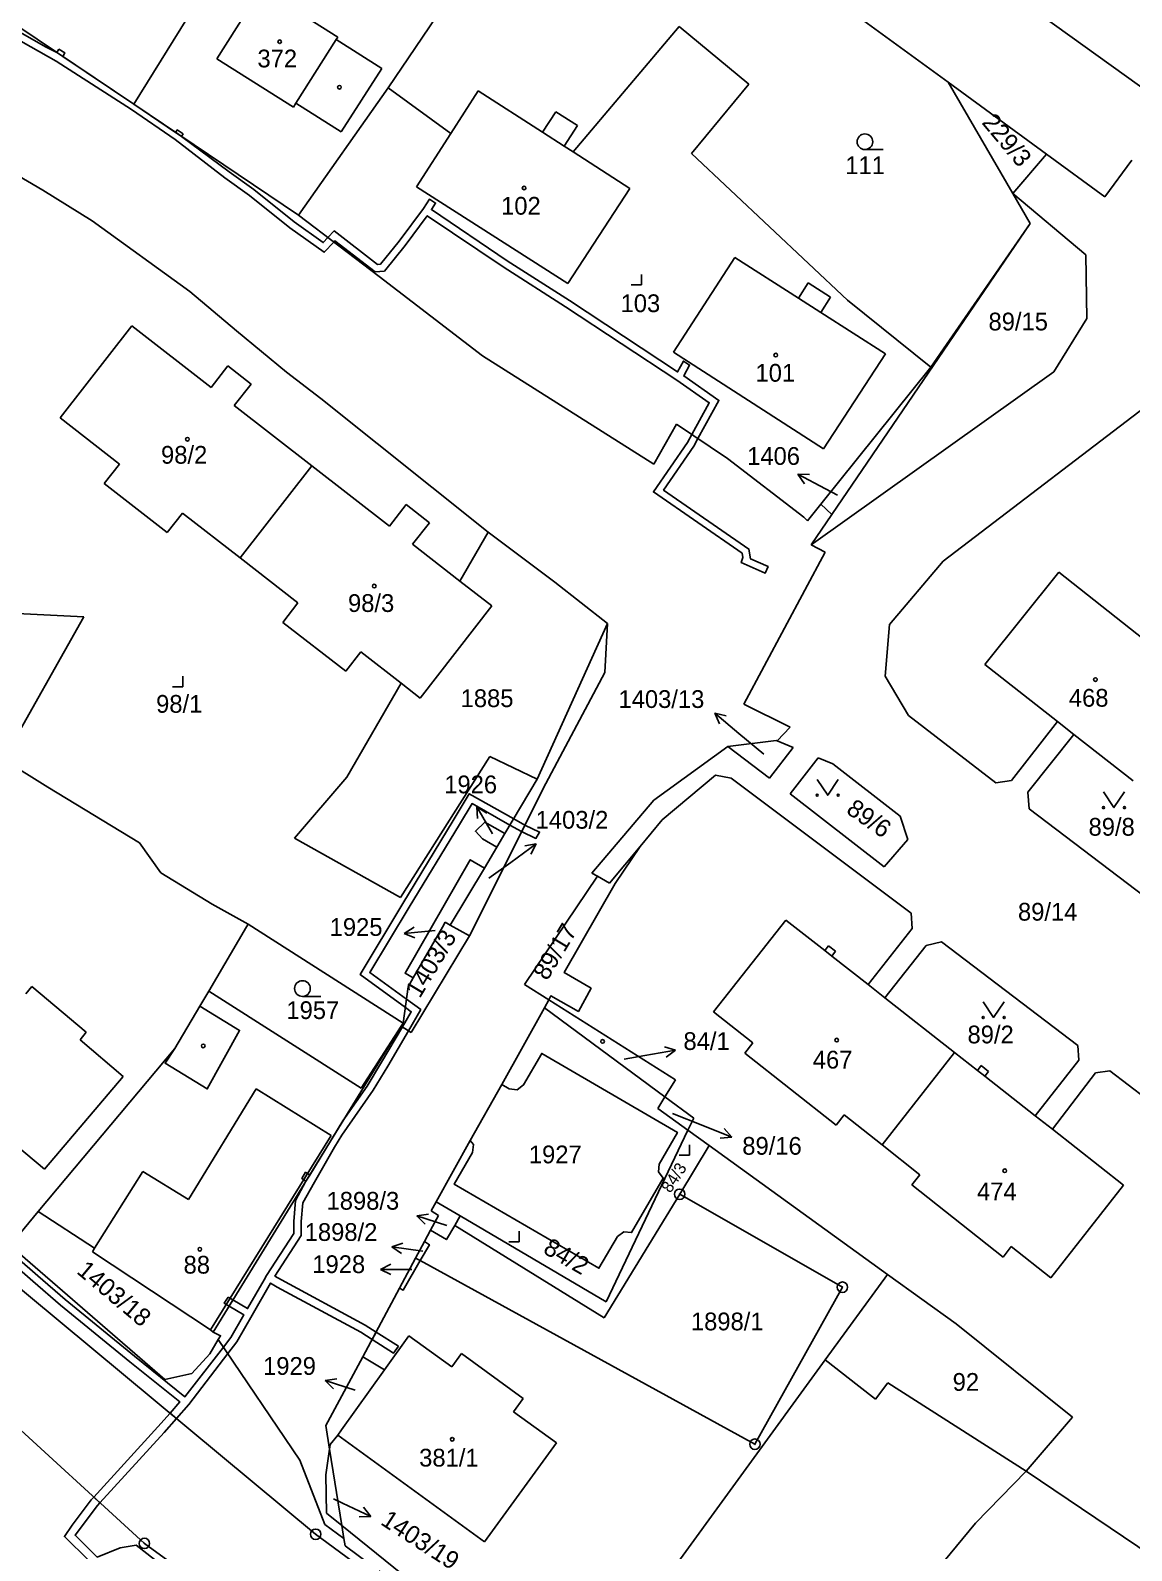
# Model space of a CAD drawing. Extents: x -820725 to -814908, y -1038210 to -1035296.
# Drawn here: x -817476 to -817370.6, y -1037122.6 to -1036977.1 of the extents above; entities that cross this region are included whole.
import ezdxf
from ezdxf.enums import TextEntityAlignment as Align

# ---------------------------------------------------------------- set-up
doc = ezdxf.new("R2010")
doc.units = 0
doc.header["$MEASUREMENT"] = 0
doc.linetypes.add('0_051C', pattern=[0])
for name, color, linetype in [('1029', 1, 'CONTINUOUS'), ('105', 1, 'CONTINUOUS'), ('18', 1, 'CONTINUOUS'), ('21800', 1, 'CONTINUOUS'), ('21900', 1, 'CONTINUOUS'), ('23700', 1, 'CONTINUOUS'), ('304', 1, 'CONTINUOUS'), ('314', 1, 'CONTINUOUS'), ('319', 1, 'CONTINUOUS'), ('402', 1, 'CONTINUOUS'), ('404', 1, 'CONTINUOUS')]:
    doc.layers.add(name, color=color, linetype=linetype)

# ---------------------------------------------------------------- blocks, each defined once
blk = doc.blocks.new('4_02$0')
at = {"layer": '404', "color": 255, "linetype": 'Continuous'}
blk.add_circle((-0.01, 0), 0.175, dxfattribs=at)
blk = doc.blocks.new('1029$1')
at = {"layer": '1029', "color": 6, "linetype": 'Continuous'}
for p, q in [((0, 3), (-0.5, 2)), ((0, 0), (0, 3)), ((0, 3), (0.5, 2))]:
    blk.add_line(p, q, dxfattribs=at)
blk = doc.blocks.new('3_04$3')
at = {"layer": '304', "color": 255, "linetype": 'Continuous'}
blk.add_line((0.01, 0), (1.76, 0), dxfattribs=at)
blk.add_circle((0.01, 0.75), 0.75, dxfattribs=at)
blk = doc.blocks.new('3_14$10')
at = {"layer": '314', "color": 255, "linetype": 'Continuous'}
blk.add_lwpolyline([(-1, 1.5), (0, 0), (1, 1.5)], dxfattribs=at)
for centre in [(-1, 0), (1, 0)]:
    blk.add_circle(centre, 0.1, dxfattribs=at)
blk = doc.blocks.new('3_19$11')
at = {"layer": '319', "color": 255, "linetype": 'Continuous'}
for p, q in [((-1, 0), (0, 0)), ((0, 0), (0, 1))]:
    blk.add_line(p, q, dxfattribs=at)
blk = doc.blocks.new('1_05$13')
at = {"layer": '105', "color": 3, "linetype": 'Continuous'}
for radius in [0.5, 0.0303]:
    blk.add_circle((0, 0), radius, dxfattribs=at)

msp = doc.modelspace()

# ---------------------------------------------------------------- linework, layer by layer
at = {"layer": '1029', "color": 255, "linetype": 'Continuous'}
for p, q in [((-817398.79, -1037021.6), (-817399.93, -1037021.01)), ((-817405.83, -1037046.38), (-817408.21, -1037044.4)), ((-817432.13, -1037058.26), (-817430.03, -1037056.75)), ((-817419.19, -1037075.6), (-817417.23, -1037075.24)), ((-817414.56, -1037080.79), (-817411.68, -1037081.93)), ((-817447.01, -1037117.68), (-817446.14, -1037118.09))]:
    msp.add_line(p, q, dxfattribs=at)
at = {"layer": '21800', "color": 255, "linetype": 'Continuous'}
for p, q in [((-817453.92, -1036973.1), (-817458.16, -1036979.83)), ((-817446.6, -1036977.76), (-817453.92, -1036973.1)), ((-817450.6, -1036984.08), (-817446.74, -1036977.98)), ((-817446.74, -1036977.98), (-817446.6, -1036977.76)), ((-817442.37, -1036980.76), (-817446.74, -1036977.98)), ((-817458.16, -1036979.83), (-817450.84, -1036984.47)), ((-817446.26, -1036986.83), (-817442.37, -1036980.76)), ((-817450.84, -1036984.47), (-817450.6, -1036984.08)), ((-817450.6, -1036984.08), (-817446.26, -1036986.83)), ((-817427, -1036986.86), (-817424.94, -1036988.19)), ((-817402.51, -1037002.73), (-817400.38, -1037004.1)), ((-817400, -1037065.19), (-817399.33, -1037065.72)), ((-817475.85, -1037068.65), (-817476.43, -1037069.34)), ((-817470.65, -1037073.02), (-817475.85, -1037068.65)), ((-817471.25, -1037073.74), (-817470.65, -1037073.02)), ((-817467.11, -1037077.25), (-817471.25, -1037073.74)), ((-817488.18, -1037074.82), (-817474.64, -1037086.11)), ((-817385.38, -1037076.67), (-817384.69, -1037077.21)), ((-817474.64, -1037086.11), (-817467.11, -1037077.25)), ((-817460.87, -1037089.01), (-817454.4, -1037078.42)), ((-817454.4, -1037078.42), (-817447.23, -1037082.91)), ((-817447.23, -1037082.91), (-817458.77, -1037101.51)), ((-817469.87, -1037093.69), (-817465.23, -1037086.34)), ((-817465.23, -1037086.34), (-817460.87, -1037089.01)), ((-817439.79, -1037102.07), (-817442.13, -1037105.34)), ((-817439.79, -1037102.07), (-817435.69, -1037105.05)), ((-817435.69, -1037105.05), (-817434.77, -1037103.78)), ((-817434.77, -1037103.78), (-817428.86, -1037108.07)), ((-817428.86, -1037108.07), (-817429.79, -1037109.34)), ((-817429.79, -1037109.34), (-817425.68, -1037112.32)), ((-817446.59, -1037111.59), (-817432.54, -1037121.79)), ((-817432.54, -1037121.79), (-817425.68, -1037112.32))]:
    msp.add_line(p, q, dxfattribs=at)
msp.add_lwpolyline([(-817459.79, -1037070.53), (-817455.98, -1037072.84), (-817459.08, -1037078.44), (-817463.11, -1037075.98), (-817462.19, -1037074.58)], dxfattribs=at)
at = {"layer": '21900', "color": 3, "linetype": 'Continuous'}
for p, q in [((-817366.97, -1036984.54), (-817488.08, -1036897.15)), ((-817466.12, -1036984.18), (-817442.51, -1036946.18)), ((-817441.76, -1036982.6), (-817428.32, -1036962.75)), ((-817409.62, -1036966.43), (-817388.2, -1036982.07)), ((-817477.2, -1036976.72), (-817466.12, -1036984.18)), ((-817413.93, -1036976.73), (-817424.08, -1036988.75)), ((-817407.27, -1036982.26), (-817413.93, -1036976.73)), ((-817407.27, -1036982.26), (-817412.76, -1036988.88)), ((-817388.2, -1036982.07), (-817382.01, -1036992.71)), ((-817388.2, -1036982.07), (-817378.77, -1036988.95)), ((-817450.36, -1036994.8), (-817441.76, -1036982.6)), ((-817435.78, -1036986.98), (-817441.76, -1036982.6)), ((-817435.78, -1036986.98), (-817433.16, -1036982.89)), ((-817427, -1036986.86), (-817433.16, -1036982.89)), ((-817466.12, -1036984.18), (-817450.36, -1036994.8)), ((-817425.73, -1036984.89), (-817427, -1036986.86)), ((-817423.66, -1036986.2), (-817425.73, -1036984.89)), ((-817424.94, -1036988.19), (-817423.66, -1036986.2)), ((-817439.05, -1036992.08), (-817435.78, -1036986.98)), ((-817424.08, -1036988.75), (-817424.94, -1036988.19)), ((-817480.74, -1036988.94), (-817474.82, -1036992.39)), ((-817418.66, -1036992.24), (-817424.08, -1036988.75)), ((-817412.76, -1036988.88), (-817397.84, -1037002.94)), ((-817378.77, -1036988.95), (-817382.01, -1036992.71)), ((-817378.77, -1036988.95), (-817373.19, -1036993.03)), ((-817373.19, -1036993.03), (-817370.63, -1036989.53)), ((-817474.82, -1036992.39), (-817470.09, -1036995.33)), ((-817439.05, -1036992.08), (-817424.59, -1037001.35)), ((-817424.59, -1037001.35), (-817418.66, -1036992.24)), ((-817382.01, -1036992.71), (-817375.01, -1036998.59)), ((-817382.01, -1036992.71), (-817380.34, -1036995.58)), ((-817460.76, -1037002.12), (-817470.09, -1036995.33)), ((-817442.64, -1037000.66), (-817450.36, -1036994.8)), ((-817380.34, -1036995.58), (-817399.31, -1037023.44)), ((-817380.34, -1036995.58), (-817389.85, -1037009.34)), ((-817408.59, -1036998.84), (-817414.46, -1037007.91)), ((-817408.59, -1036998.84), (-817402.51, -1037002.73)), ((-817375.01, -1036998.59), (-817374.93, -1037004.68)), ((-817432.73, -1037008.27), (-817442.64, -1037000.66)), ((-817402.51, -1037002.73), (-817401.58, -1037001.28)), ((-817401.58, -1037001.28), (-817399.45, -1037002.64)), ((-817460.76, -1037002.12), (-817456.27, -1037005.86)), ((-817399.45, -1037002.64), (-817400.38, -1037004.1)), ((-817400.38, -1037004.1), (-817394.19, -1037008.06)), ((-817397.84, -1037002.94), (-817389.85, -1037009.34)), ((-817473.16, -1037014.2), (-817466.3, -1037005.39)), ((-817466.3, -1037005.39), (-817458.71, -1037011.29)), ((-817374.93, -1037004.68), (-817378.07, -1037009.78)), ((-817456.27, -1037005.86), (-817451.5, -1037009.83)), ((-817416.34, -1037018.63), (-817432.73, -1037008.27)), ((-817414.46, -1037007.91), (-817400.13, -1037017.18)), ((-817400.13, -1037017.18), (-817394.19, -1037008.06)), ((-817458.71, -1037011.29), (-817457.12, -1037009.22)), ((-817457.12, -1037009.22), (-817454.89, -1037010.98)), ((-817451.5, -1037009.83), (-817448.2, -1037012.35)), ((-817378.07, -1037009.78), (-817401.31, -1037026.37)), ((-817389.85, -1037009.34), (-817400.37, -1037022.45)), ((-817454.89, -1037010.98), (-817456.5, -1037013.02)), ((-817448.2, -1037012.35), (-817432.21, -1037025.13)), ((-817388.67, -1037027.91), (-817367.53, -1037011.77)), ((-817467.48, -1037018.62), (-817473.16, -1037014.2)), ((-817456.5, -1037013.02), (-817449.07, -1037018.8)), ((-817414.19, -1037014.82), (-817416.34, -1037018.63)), ((-817414.19, -1037014.82), (-817409.29, -1037018.09)), ((-817468.94, -1037020.49), (-817467.48, -1037018.62)), ((-817401.99, -1037023.7), (-817409.29, -1037018.09)), ((-817449.07, -1037018.8), (-817455.93, -1037027.61)), ((-817449.07, -1037018.8), (-817441.64, -1037024.58)), ((-817462.92, -1037025.17), (-817468.94, -1037020.49)), ((-817441.64, -1037024.58), (-817440.05, -1037022.49)), ((-817440.05, -1037022.49), (-817437.83, -1037024.25)), ((-817400.37, -1037022.45), (-817401.65, -1037024.05)), ((-817399.31, -1037023.44), (-817400.37, -1037022.45)), ((-817461.46, -1037023.31), (-817462.92, -1037025.17)), ((-817455.93, -1037027.61), (-817461.46, -1037023.31)), ((-817437.83, -1037024.25), (-817439.43, -1037026.3)), ((-817401.65, -1037024.05), (-817401.99, -1037023.7)), ((-817399.31, -1037023.44), (-817401.31, -1037026.37)), ((-817432.21, -1037025.13), (-817434.91, -1037029.82)), ((-817425.83, -1037029.94), (-817432.21, -1037025.13)), ((-817439.43, -1037026.3), (-817434.91, -1037029.82)), ((-817399.96, -1037027.06), (-817407.75, -1037041.6)), ((-817401.31, -1037026.37), (-817399.96, -1037027.06)), ((-817450.4, -1037031.92), (-817455.93, -1037027.61)), ((-817393.82, -1037033.99), (-817388.67, -1037027.91)), ((-817377.6, -1037028.97), (-817384.68, -1037037.8)), ((-817366.67, -1037037.62), (-817377.6, -1037028.97)), ((-817434.91, -1037029.82), (-817431.84, -1037032.2)), ((-817420.79, -1037033.89), (-817425.83, -1037029.94)), ((-817479.22, -1037032.84), (-817470.89, -1037033.26)), ((-817470.89, -1037033.26), (-817478.56, -1037046.92)), ((-817451.86, -1037033.79), (-817450.4, -1037031.92)), ((-817431.84, -1037032.2), (-817438.7, -1037041.02)), ((-817445.83, -1037038.46), (-817451.86, -1037033.79)), ((-817427.5, -1037048.8), (-817420.79, -1037033.89)), ((-817420.79, -1037033.89), (-817421.03, -1037038.57)), ((-817394.21, -1037038.92), (-817393.82, -1037033.99)), ((-817444.38, -1037036.6), (-817445.83, -1037038.46)), ((-817440.53, -1037039.6), (-817444.38, -1037036.6)), ((-817421.03, -1037038.57), (-817426.69, -1037049.19)), ((-817392, -1037042.69), (-817394.21, -1037038.92)), ((-817377.74, -1037043.27), (-817384.68, -1037037.8)), ((-817440.53, -1037039.6), (-817445.71, -1037048.61)), ((-817438.7, -1037041.02), (-817440.53, -1037039.6)), ((-817407.75, -1037041.6), (-817403.31, -1037043.8)), ((-817383.63, -1037049.13), (-817392, -1037042.69)), ((-817377.74, -1037043.27), (-817382.13, -1037048.92)), ((-817376.17, -1037044.5), (-817377.74, -1037043.27)), ((-817403.31, -1037043.8), (-817404.56, -1037045.13)), ((-817376.17, -1037044.5), (-817380.58, -1037050.04)), ((-817370.5, -1037048.96), (-817376.17, -1037044.5)), ((-817416.36, -1037050.8), (-817409.27, -1037045.67)), ((-817404.65, -1037045.1), (-817409.27, -1037045.67)), ((-817405.28, -1037048.68), (-817409.27, -1037045.67)), ((-817405.28, -1037048.68), (-817403.02, -1037045.76)), ((-817404.65, -1037045.1), (-817404.56, -1037045.13)), ((-817404.56, -1037045.13), (-817403.02, -1037045.76)), ((-817478.56, -1037046.92), (-817474.32, -1037049.55)), ((-817440.58, -1037060.1), (-817432.05, -1037046.63)), ((-817432.05, -1037046.63), (-817427.5, -1037048.8)), ((-817403.31, -1037050.2), (-817400.63, -1037046.74)), ((-817400.63, -1037046.74), (-817399.22, -1037047.32)), ((-817399.22, -1037047.32), (-817392.8, -1037052.34)), ((-817445.71, -1037048.61), (-817450.72, -1037054.42)), ((-817426.69, -1037049.19), (-817433.98, -1037063.8)), ((-817430.6, -1037053.99), (-817427.5, -1037048.8)), ((-817410.45, -1037048.42), (-817415.55, -1037052.67)), ((-817408.97, -1037048.68), (-817410.45, -1037048.42)), ((-817391.74, -1037061.62), (-817408.97, -1037048.68)), ((-817382.13, -1037048.92), (-817383.63, -1037049.13)), ((-817474.32, -1037049.55), (-817465.55, -1037054.87)), ((-817422.27, -1037057.77), (-817416.36, -1037050.8)), ((-817394.31, -1037057.18), (-817403.31, -1037050.2)), ((-817380.44, -1037051.62), (-817380.58, -1037050.04)), ((-817369.31, -1037060.07), (-817380.44, -1037051.62)), ((-817415.55, -1037052.67), (-817417.67, -1037055.22)), ((-817392.8, -1037052.34), (-817392.05, -1037054.57)), ((-817465.55, -1037054.87), (-817463.51, -1037057.76)), ((-817450.72, -1037054.42), (-817440.58, -1037060.1)), ((-817431.37, -1037055.29), (-817430.6, -1037053.99)), ((-817392.05, -1037054.57), (-817394.31, -1037057.18)), ((-817432.57, -1037057.3), (-817431.37, -1037055.29)), ((-817417.67, -1037055.22), (-817420.61, -1037058.75)), ((-817463.51, -1037057.76), (-817458.61, -1037060.75)), ((-817435.83, -1037062.76), (-817432.57, -1037057.3)), ((-817421.75, -1037058.08), (-817428.72, -1037068.45)), ((-817421.75, -1037058.08), (-817422.27, -1037057.77)), ((-817420.61, -1037058.75), (-817421.75, -1037058.08)), ((-817458.61, -1037060.75), (-817455.18, -1037062.66)), ((-817403.72, -1037062.27), (-817410.63, -1037071.07)), ((-817403.72, -1037062.27), (-817400, -1037065.19)), ((-817391.64, -1037063.07), (-817391.74, -1037061.62)), ((-817458.93, -1037069.09), (-817455.33, -1037062.93)), ((-817455.33, -1037062.93), (-817455.18, -1037062.66)), ((-817455.18, -1037062.66), (-817440.32, -1037072.16)), ((-817439.58, -1037073.05), (-817433.98, -1037063.8)), ((-817436.57, -1037062.95), (-817439.38, -1037067.81)), ((-817436.31, -1037062.49), (-817436.57, -1037062.95)), ((-817435.83, -1037062.76), (-817436.31, -1037062.49)), ((-817435.83, -1037062.76), (-817433.98, -1037063.8)), ((-817395.86, -1037068.44), (-817391.64, -1037063.07)), ((-817400, -1037065.19), (-817399.64, -1037064.74)), ((-817399.64, -1037064.74), (-817398.97, -1037065.26)), ((-817398.97, -1037065.26), (-817399.33, -1037065.72)), ((-817394.24, -1037069.72), (-817390.3, -1037064.7)), ((-817388.84, -1037064.35), (-817390.3, -1037064.7)), ((-817375.79, -1037074.28), (-817388.84, -1037064.35)), ((-817399.33, -1037065.72), (-817395.86, -1037068.44)), ((-817439.38, -1037067.81), (-817439.87, -1037068.66)), ((-817459.79, -1037070.53), (-817458.93, -1037069.09)), ((-817458.93, -1037069.09), (-817444.37, -1037078.38)), ((-817439.87, -1037068.66), (-817440.32, -1037072.16)), ((-817428.72, -1037068.45), (-817426.39, -1037069.92)), ((-817395.86, -1037068.44), (-817394.24, -1037069.72)), ((-817394.24, -1037069.72), (-817387.58, -1037074.95)), ((-817462.19, -1037074.58), (-817459.79, -1037070.53)), ((-817426.82, -1037070.69), (-817430.91, -1037078.01)), ((-817426.39, -1037069.92), (-817426.82, -1037070.69)), ((-817415.29, -1037079.2), (-817426.82, -1037070.69)), ((-817414.28, -1037077.56), (-817426.39, -1037069.92)), ((-817410.63, -1037071.07), (-817406.87, -1037074.04)), ((-817458.51, -1037101.72), (-817440.52, -1037072.42)), ((-817444.37, -1037078.38), (-817440.52, -1037072.42)), ((-817440.32, -1037072.16), (-817440.52, -1037072.42)), ((-817440.52, -1037072.42), (-817439.58, -1037073.05)), ((-817406.87, -1037074.04), (-817407.64, -1037075.02)), ((-817475.26, -1037090.18), (-817462.19, -1037074.58)), ((-817407.64, -1037075.02), (-817398.92, -1037081.91)), ((-817394.52, -1037083.79), (-817387.58, -1037074.95)), ((-817387.58, -1037074.95), (-817385.38, -1037076.67)), ((-817375.69, -1037075.68), (-817375.79, -1037074.28)), ((-817385.38, -1037076.67), (-817385.03, -1037076.21)), ((-817385.03, -1037076.21), (-817384.34, -1037076.76)), ((-817384.34, -1037076.76), (-817384.69, -1037077.21)), ((-817379.86, -1037081.01), (-817375.69, -1037075.68)), ((-817378.21, -1037082.3), (-817374.11, -1037076.89)), ((-817372.73, -1037076.72), (-817374.11, -1037076.89)), ((-817367.45, -1037080.74), (-817372.73, -1037076.72)), ((-817430.91, -1037078.01), (-817433.91, -1037083.38)), ((-817415.29, -1037079.2), (-817414.28, -1037077.56)), ((-817384.69, -1037077.21), (-817379.86, -1037081.01)), ((-817415.98, -1037080.31), (-817415.29, -1037079.2)), ((-817412.54, -1037081.23), (-817415.29, -1037079.2)), ((-817413.09, -1037082.39), (-817415.98, -1037080.31)), ((-817412.54, -1037081.23), (-817413.09, -1037082.39)), ((-817398.92, -1037081.91), (-817398.14, -1037080.93)), ((-817398.14, -1037080.93), (-817394.52, -1037083.79)), ((-817379.86, -1037081.01), (-817378.21, -1037082.3)), ((-817413.09, -1037082.39), (-817420.9, -1037098.83)), ((-817411.05, -1037083.87), (-817413.09, -1037082.39)), ((-817378.21, -1037082.3), (-817371.41, -1037087.64)), ((-817433.91, -1037083.38), (-817437.18, -1037089.25)), ((-817411.05, -1037083.87), (-817413.88, -1037088.52)), ((-817393.99, -1037096.19), (-817411.05, -1037083.87)), ((-817394.52, -1037083.79), (-817390.89, -1037086.65)), ((-817390.89, -1037086.65), (-817391.66, -1037087.63)), ((-817413.88, -1037088.52), (-817421.1, -1037100.36)), ((-817413.88, -1037088.52), (-817398.31, -1037097.42)), ((-817391.66, -1037087.63), (-817382.93, -1037094.54)), ((-817371.41, -1037087.64), (-817378.38, -1037096.52)), ((-817437.18, -1037089.25), (-817437.66, -1037090.11)), ((-817434.88, -1037090.6), (-817437.18, -1037089.25)), ((-817477.93, -1037093.43), (-817475.26, -1037090.18)), ((-817469.87, -1037093.69), (-817475.26, -1037090.18)), ((-817437.72, -1037091.96), (-817436.96, -1037090.55)), ((-817436.96, -1037090.55), (-817437.66, -1037090.11)), ((-817435.4, -1037091.51), (-817434.88, -1037090.6)), ((-817435.4, -1037091.51), (-817421.1, -1037100.36)), ((-817420.9, -1037098.83), (-817434.88, -1037090.6)), ((-817438.31, -1037093.06), (-817437.72, -1037091.96)), ((-817448.71, -1037121.07), (-817481.28, -1037093.98)), ((-817470.05, -1037094.04), (-817469.87, -1037093.69)), ((-817458.77, -1037101.51), (-817470.05, -1037094.04)), ((-817439.15, -1037094.64), (-817438.31, -1037093.06)), ((-817382.93, -1037094.54), (-817382.15, -1037093.54)), ((-817382.15, -1037093.54), (-817378.38, -1037096.52)), ((-817440.69, -1037097.51), (-817439.15, -1037094.64)), ((-817438.7, -1037094.88), (-817439.15, -1037094.64)), ((-817406.68, -1037112.45), (-817438.7, -1037094.88)), ((-817399.95, -1037104.38), (-817393.99, -1037096.19)), ((-817387.43, -1037100.93), (-817393.99, -1037096.19)), ((-817490.58, -1037098.62), (-817465.09, -1037121.95)), ((-817444.21, -1037104.1), (-817440.69, -1037097.51)), ((-817398.31, -1037097.42), (-817406.68, -1037112.45)), ((-817458.77, -1037101.51), (-817458.51, -1037101.72)), ((-817376.31, -1037109.85), (-817387.43, -1037100.93)), ((-817450.22, -1037113.97), (-817458.02, -1037102.44)), ((-817447.53, -1037110.3), (-817444.21, -1037104.1)), ((-817444.21, -1037104.1), (-817442.13, -1037105.34)), ((-817424.26, -1037137.75), (-817399.95, -1037104.38)), ((-817396.74, -1037106.9), (-817399.95, -1037104.38)), ((-817442.13, -1037105.34), (-817446.22, -1037111.07)), ((-817395.16, -1037108.14), (-817396.74, -1037106.9)), ((-817395.16, -1037108.14), (-817393.96, -1037106.56)), ((-817393.96, -1037106.56), (-817380.73, -1037115.03)), ((-817447.73, -1037110.67), (-817447.53, -1037110.3)), ((-817380.73, -1037115.03), (-817376.31, -1037109.85)), ((-817447.73, -1037110.67), (-817447.37, -1037112.91)), ((-817446.22, -1037111.07), (-817446.59, -1037111.59)), ((-817447.37, -1037112.91), (-817446.2, -1037120.22)), ((-817450.22, -1037113.97), (-817447.82, -1037120.13)), ((-817380.73, -1037115.03), (-817385.59, -1037120.02)), ((-817358.43, -1037130.08), (-817380.73, -1037115.03)), ((-817447.82, -1037120.13), (-817446, -1037121.49)), ((-817446.2, -1037120.22), (-817446, -1037121.49)), ((-817385.59, -1037120.02), (-817390.76, -1037126.28)), ((-817465.09, -1037121.95), (-817365.98, -1037193.84)), ((-817377.19, -1037173.7), (-817448.71, -1037121.07)), ((-817446, -1037121.49), (-817445.89, -1037122.19)), ((-817445.89, -1037122.19), (-817424.47, -1037138.04))]:
    msp.add_line(p, q, dxfattribs=at)
for points in [[(-817431.37, -1037055.29), (-817432.75, -1037054.49), (-817433.42, -1037053.77), (-817432.51, -1037052.89), (-817430.6, -1037053.99)], [(-817439.38, -1037067.81), (-817440.15, -1037067.37), (-817433.92, -1037056.5), (-817432.57, -1037057.3)], [(-817426.39, -1037069.92), (-817426.21, -1037069.53), (-817423.57, -1037071.02), (-817422.36, -1037068.8), (-817424.93, -1037067.3), (-817420.04, -1037058.79), (-817417.67, -1037055.22)], [(-817430.91, -1037078.01), (-817430.18, -1037078.44), (-817429.42, -1037078.54), (-817428.82, -1037078.06), (-817427.07, -1037075.04), (-817414.09, -1037082.6), (-817415.83, -1037085.64), (-817415.9, -1037086.37), (-817415.45, -1037086.98), (-817418.48, -1037092.2), (-817419.23, -1037092.11), (-817419.83, -1037092.58), (-817421.6, -1037095.61), (-817435.46, -1037087.55), (-817433.7, -1037084.52), (-817433.6, -1037083.77), (-817433.91, -1037083.38)], [(-817437.72, -1037091.96), (-817436.19, -1037092.86), (-817435.4, -1037091.51)], [(-817477.93, -1037093.43), (-817463.15, -1037106.27), (-817460.56, -1037105.68), (-817458.83, -1037103.8), (-817458.02, -1037102.44)], [(-817438.7, -1037094.88), (-817437.82, -1037093.35), (-817438.31, -1037093.06)], [(-817440.69, -1037097.51), (-817440.34, -1037097.71), (-817438.7, -1037094.88)], [(-817458.02, -1037102.44), (-817457.8, -1037102.07), (-817458.51, -1037101.72)], [(-817447.37, -1037112.91), (-817447.31, -1037112.47), (-817446.59, -1037111.59)], [(-817446.2, -1037120.22), (-817447.66, -1037119.04), (-817447.73, -1037115.37), (-817447.37, -1037112.91)], [(-817424.47, -1037138.04), (-817432.11, -1037131.62), (-817446.2, -1037120.22)]]:
    msp.add_lwpolyline(points, dxfattribs=at)
at = {"layer": '23700', "color": 255, "linetype": '0_051C'}
for points in [[(-817479.36, -1036976.76), (-817473.55, -1036980.06), (-817466.33, -1036984.67), (-817462.15, -1036987.54), (-817457.39, -1036991.22), (-817455.05, -1036992.91), (-817451.19, -1036996.01), (-817447.88, -1036998.34), (-817446.98, -1036997.37), (-817446.87, -1036997.25), (-817443, -1037000.23), (-817442.13, -1037000.16), (-817440.16, -1036997.7), (-817438.03, -1036994.85), (-817430.76, -1036999.75), (-817424.8, -1037003.56), (-817414.15, -1037010.59), (-817411.05, -1037012.75), (-817411.05, -1037012.75), (-817412.72, -1037015.8), (-817413.13, -1037016.55), (-817416.4, -1037021.29), (-817407.9, -1037027.16), (-817407.84, -1037027.58), (-817407.99, -1037028.06), (-817405.71, -1037029.07), (-817405.43, -1037028.43), (-817407.11, -1037027.68), (-817407.26, -1037026.76), (-817415.42, -1037021.11), (-817412.53, -1037016.91), (-817412.14, -1037016.19), (-817410.13, -1037012.53), (-817413.49, -1037010.19), (-817412.93, -1037009.15), (-817413.52, -1037008.76), (-817414.08, -1037009.8), (-817424.42, -1037002.98), (-817430.38, -1036999.17), (-817437.63, -1036994.27), (-817437.24, -1036993.64), (-817437.83, -1036993.27), (-817438.4, -1036994.17), (-817440.72, -1036997.28), (-817442.49, -1036999.48), (-817442.78, -1036999.51), (-817446.95, -1036996.31), (-817447.54, -1036996.94), (-817447.98, -1036997.42), (-817450.77, -1036995.45), (-817454.63, -1036992.35), (-817456.97, -1036990.66), (-817461.53, -1036987.27), (-817462.11, -1036986.88), (-817466.12, -1036984.18), (-817472.89, -1036979.62), (-817473.47, -1036979.23), (-817474.55, -1036978.69), (-817479, -1036976.16)], [(-817477.77, -1037095.09), (-817475.76, -1037096.85), (-817473.12, -1037099.14), (-817466.48, -1037104.56), (-817461.69, -1037108.41), (-817462.64, -1037109.49), (-817462.02, -1037110), (-817460.85, -1037108.66), (-817457.12, -1037103.78), (-817456.24, -1037102.65), (-817454.79, -1037100.11), (-817453.02, -1037097.03), (-817452.38, -1037097.43), (-817444.38, -1037101.74), (-817443.31, -1037102.42), (-817442.93, -1037101.71), (-817443.98, -1037101.04), (-817451.98, -1037096.73), (-817452.6, -1037096.35), (-817450.09, -1037092.48), (-817450.1, -1037091.14), (-817449.95, -1037089.34), (-817448.83, -1037087.37), (-817446.92, -1037084.01), (-817446.19, -1037082.86), (-817443.2, -1037078.55), (-817441.8, -1037076.25), (-817439.83, -1037072.88), (-817438.65, -1037070.85), (-817440.02, -1037069.85), (-817443.53, -1037067.3), (-817439.77, -1037061.05), (-817434.94, -1037053.12), (-817433.75, -1037051.13), (-817430.12, -1037053.19), (-817429, -1037053.81), (-817427.64, -1037054.46), (-817427.29, -1037053.85), (-817428.68, -1037053.19), (-817428.68, -1037053.19), (-817429.76, -1037052.59), (-817434.01, -1037050.19), (-817435.54, -1037052.76), (-817440.37, -1037060.69), (-817444.45, -1037067.48), (-817440.12, -1037070.64), (-817439.57, -1037071.05), (-817440.41, -1037072.49), (-817442.4, -1037075.89), (-817443.78, -1037078.17), (-817446.1, -1037081.51), (-817449.28, -1037086.68), (-817449.64, -1037087.28), (-817450.63, -1037089.12), (-817450.8, -1037091.12), (-817450.79, -1037092.28), (-817453.41, -1037096.31), (-817453.65, -1037096.72), (-817455.22, -1037099.46), (-817456.62, -1037098.64), (-817456.99, -1037099.24), (-817455.57, -1037100.07), (-817456.82, -1037102.25), (-817457.53, -1037103.17), (-817461.21, -1037107.9), (-817466.04, -1037104.02), (-817472.66, -1037098.6), (-817475.3, -1037096.33), (-817477.29, -1037094.59)], [(-817462.67, -1037124.65), (-817465.87, -1037122.12), (-817467.42, -1037122.37), (-817469.61, -1037123.25), (-817471.73, -1037121.17), (-817469.58, -1037118.31), (-817469.35, -1037118.05), (-817469.94, -1037117.51), (-817470.2, -1037117.79), (-817472, -1037120.2), (-817472.74, -1037121.3), (-817470.41, -1037123.58)]]:
    msp.add_lwpolyline(points, dxfattribs=at)
for points in [[(-817473.29, -1036978.9), (-817473.47, -1036979.23), (-817472.89, -1036979.62), (-817472.69, -1036979.27), (-817473.29, -1036978.9)], [(-817461.37, -1036987.02), (-817461.95, -1036986.63), (-817462.11, -1036986.88), (-817461.53, -1036987.27), (-817461.37, -1036987.02)], [(-817449.28, -1037086.68), (-817449.67, -1037086.41), (-817450.04, -1037087.01), (-817449.64, -1037087.28), (-817449.28, -1037086.68)], [(-817457.09, -1037098.37), (-817457.46, -1037098.96), (-817456.99, -1037099.24), (-817456.62, -1037098.64), (-817457.09, -1037098.37)], [(-817440.79, -1037103.06), (-817442.93, -1037101.71), (-817443.31, -1037102.42), (-817441.25, -1037103.72), (-817440.79, -1037103.06)], [(-817463.2, -1037111.34), (-817462.02, -1037110), (-817462.64, -1037109.49), (-817463.8, -1037110.8), (-817469.94, -1037117.51), (-817469.35, -1037118.05), (-817463.2, -1037111.34)]]:
    msp.add_lwpolyline(points, close=True, dxfattribs=at)

# ---------------------------------------------------------------- block references
at = {"layer": '1029', "color": 0, "linetype": 'ByBlock'}
for p, rotation in [((-817399.93, -1037021.01), 62), ((-817408.21, -1037044.4), 50), ((-817431.78, -1037054.03), 30), ((-817430.03, -1037056.75), 306), ((-817437.26, -1037063.29), 95), ((-817417.23, -1037075.24), 280), ((-817411.68, -1037081.93), 248), ((-817436.16, -1037091.52), 72), ((-817438.45, -1037093.98), 81.99999999999999), ((-817439.5, -1037095.72), 90), ((-817444.94, -1037107.28), 72), ((-817446.14, -1037118.09), 245)]:
    msp.add_blockref('1029$1', p, dxfattribs=dict(at, rotation=rotation))
at = {"layer": '105', "color": 0, "linetype": 'ByBlock'}
for p in [(-817413.88, -1037088.52), (-817398.31, -1037097.42), (-817406.68, -1037112.45), (-817448.71, -1037121.07), (-817465.09, -1037121.95)]:
    msp.add_blockref('1_05$13', p, dxfattribs=at)
at = {"layer": '304', "color": 0, "linetype": 'ByBlock'}
for p in [(-817396.17, -1036988.52), (-817449.98, -1037069.58)]:
    msp.add_blockref('3_04$3', p, dxfattribs=at)
at = {"layer": '314', "color": 0, "linetype": 'ByBlock'}
for p in [(-817399.72, -1037050.32), (-817372.33, -1037051.51), (-817383.84, -1037071.6)]:
    msp.add_blockref('3_14$10', p, dxfattribs=at)
at = {"layer": '319', "color": 0, "linetype": 'ByBlock'}
for p in [(-817417.52, -1037001.47), (-817461.41, -1037039.94), (-817412.93, -1037084.79), (-817429.24, -1037093.07)]:
    msp.add_blockref('3_19$11', p, dxfattribs=at)
at = {"layer": '402', "color": 0, "linetype": 'ByBlock'}
for p in [(-817446.42, -1036982.55), (-817459.46, -1037074.32)]:
    msp.add_blockref('4_02$0', p, dxfattribs=at)
at = {"layer": '404', "color": 0, "linetype": 'ByBlock'}
for p in [(-817452.14, -1036978.19), (-817428.76, -1036992.2), (-817404.68, -1037008.19), (-817460.97, -1037016.25), (-817443.09, -1037030.3), (-817374.09, -1037039.25), (-817421.25, -1037073.89), (-817398.85, -1037073.77), (-817382.77, -1037086.27), (-817459.78, -1037093.79), (-817435.63, -1037111.98)]:
    msp.add_blockref('4_02$0', p, dxfattribs=at)

# ---------------------------------------------------------------- texts
at = {"layer": '18', "color": 255, "linetype": 'Continuous'}
for s, p in [('372', (-817452.38, -1036981.16)), ('111', (-817396.14, -1036991.38)), ('102', (-817429.07, -1036995.26)), ('103', (-817417.64, -1037004.59)), ('89/15', (-817381.49, -1037006.34)), ('101', (-817404.73, -1037011.25)), ('98/2', (-817461.29, -1037019.1)), ('98/3', (-817443.4, -1037033.29)), ('1885', (-817432.31, -1037042.4)), ('468', (-817374.75, -1037042.36)), ('98/1', (-817461.76, -1037042.94)), ('1926', (-817433.88, -1037050.65)), ('89/8', (-817372.55, -1037054.71)), ('89/14', (-817378.67, -1037062.84)), ('1925', (-817444.84, -1037064.3)), ('1957', (-817448.98, -1037072.26)), ('89/2', (-817384.13, -1037074.59)), ('467', (-817399.25, -1037077)), ('1898/3', (-817444.19, -1037090.51)), ('474', (-817383.54, -1037089.61)), ('1898/2', (-817446.28, -1037093.5)), ('88', (-817460.08, -1037096.63)), ('1928', (-817446.5, -1037096.58)), ('1898/1', (-817409.33, -1037102.06)), ('1929', (-817451.21, -1037106.32)), ('92', (-817386.5, -1037107.85)), ('381/1', (-817435.96, -1037115.1))]:
    msp.add_text(s, height=1.7, dxfattribs=at).set_placement(p, align=Align.BOTTOM_CENTER)
for s, height, rotation, p in [('229/3', 1.7, 310, (-817383.61, -1036988.47)), ('89/6', 1.7, 325, (-817396.53, -1037053.65)), ('1403/3', 1.7, 59, (-817436.52, -1037067.12)), ('84/3', 1.14, 57, (-817413.67, -1037087.42)), ('84/2', 1.7, 330, (-817425.39, -1037095.64)), ('1403/19', 1.7, 327, (-817439.42, -1037122.74))]:
    msp.add_text(s, height=height, rotation=rotation, dxfattribs=at).set_placement(p, align=Align.BOTTOM_CENTER)
for s, p in [('1406', (-817402.37, -1037019.21)), ('1403/13', (-817411.52, -1037042.48))]:
    msp.add_text(s, height=1.7, dxfattribs=at).set_placement(p, align=Align.BOTTOM_RIGHT)
for s, p in [('1403/2', (-817427.66, -1037054.04)), ('84/1', (-817413.52, -1037075.22)), ('1927', (-817428.31, -1037086.07))]:
    msp.add_text(s, height=1.7, dxfattribs=at).set_placement(p, align=Align.BOTTOM_LEFT)
for s, rotation, p in [('89/17', 59, (-817426.12, -1037068.42)), ('1403/18', 320, (-817471.99, -1037096.42))]:
    msp.add_text(s, height=1.7, rotation=rotation, dxfattribs=at).set_placement(p, align=Align.BOTTOM_LEFT)
msp.add_text('89/16', height=1.7, dxfattribs=at).set_placement((-817407.89, -1037083.04), align=Align.TOP_LEFT)

doc.saveas('drawing.dxf')
